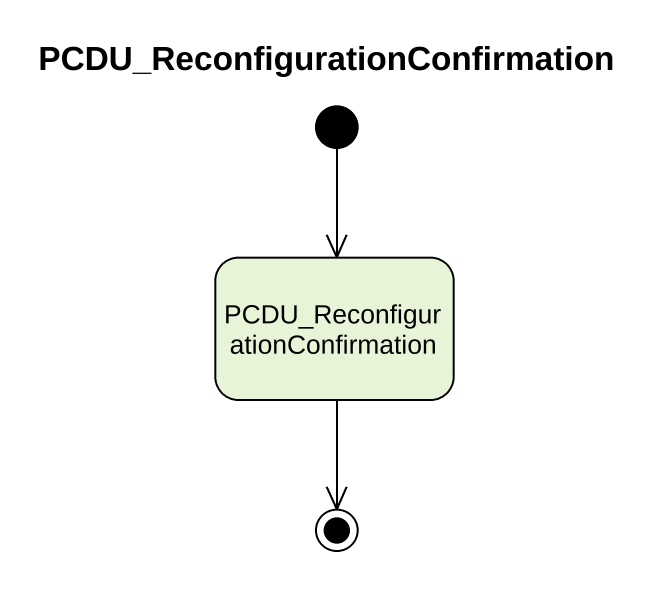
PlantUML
@startuml
title PCDU_ReconfigurationConfirmation
hide empty description
state "PCDU_ReconfigurationConfirmation" as PCDU_ReconfigurationConfirma
[*] --> PCDU_ReconfigurationConfirma
PCDU_ReconfigurationConfirma --> [*]
@enduml
